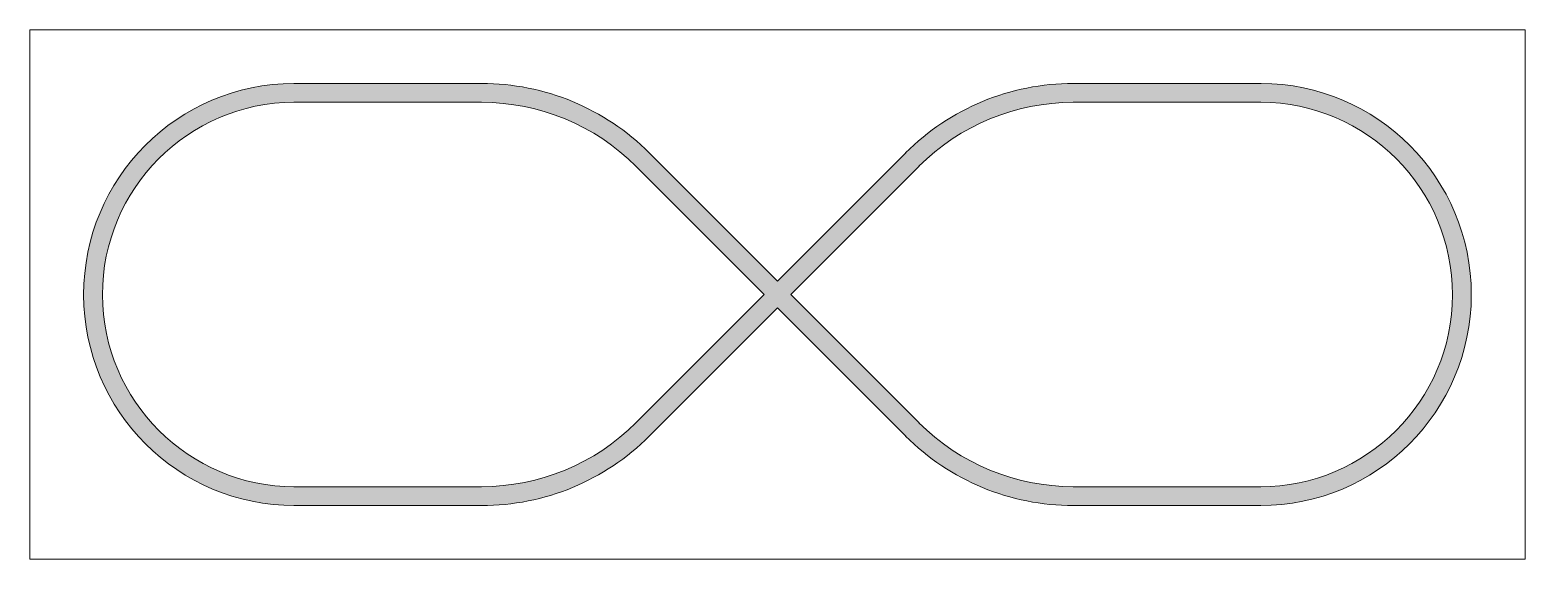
# Model space of a CAD drawing. Header units: centimetres. Extents: x -21349 to -21111, y 7954 to 8038.
import ezdxf

# ---------------------------------------------------------------- set-up
doc = ezdxf.new("R2010")
doc.units = ezdxf.units.CM
doc.layers.add('llllllllllllllllllll', color=160, linetype='Continuous')

msp = doc.modelspace()

# ---------------------------------------------------------------- hatches: boundary and pattern name
at = {"layer": 'llllllllllllllllllll', "lineweight": 15, "ltscale": 0.01}
h = msp.add_hatch(color=5, dxfattribs=at)
h.dxf.hatch_style = 1
h.paths.add_polyline_path([(-21153.26, 8029.12), (-21183.12, 8029.12, 0.198912), (-21209.78, 8018.07), (-21230.17, 7997.69), (-21250.55, 8018.07, 0.198912), (-21277.22, 8029.12), (-21307.07, 8029.12, 0.996955), (-21307.07, 7962.02), (-21277.22, 7962.02, 0.198912), (-21250.55, 7973.07), (-21230.17, 7993.45), (-21209.78, 7973.07, 0.198912), (-21183.12, 7962.02), (-21153.26, 7962.02, 0.996955)])
h.paths.add_polyline_path([(-21228.04, 7995.57), (-21207.66, 8015.95, -0.198912), (-21183.12, 8026.12), (-21153.27, 8026.12, -0.996809), (-21153.27, 7965.02), (-21183.12, 7965.02, -0.198912), (-21207.66, 7975.19)], flags=16)
h.paths.add_polyline_path([(-21232.29, 7995.57), (-21252.67, 7975.19, -0.198912), (-21277.22, 7965.02), (-21307.06, 7965.02, -0.996809), (-21307.06, 8026.12), (-21277.22, 8026.12, -0.198912), (-21252.67, 8015.95)], flags=16)

# ---------------------------------------------------------------- linework, layer by layer
for p, q in [((-21349.07, 8037.62), (-21230.17, 8037.62)), ((-21349.07, 7953.52), (-21349.07, 8037.62)), ((-21230.17, 8037.62), (-21111.27, 8037.62)), ((-21111.27, 8037.62), (-21111.27, 7953.52)), ((-21307.07, 8029.12), (-21277.22, 8029.12)), ((-21153.27, 8029.12), (-21183.12, 8029.12)), ((-21307.07, 8026.12), (-21277.22, 8026.12)), ((-21153.27, 8026.12), (-21183.12, 8026.12)), ((-21250.55, 8018.07), (-21230.17, 7997.69)), ((-21209.78, 8018.07), (-21230.17, 7997.69)), ((-21252.67, 8015.95), (-21232.29, 7995.57)), ((-21207.66, 8015.95), (-21228.04, 7995.57)), ((-21252.67, 7975.19), (-21232.29, 7995.57)), ((-21207.66, 7975.19), (-21228.04, 7995.57)), ((-21250.55, 7973.07), (-21230.17, 7993.45)), ((-21209.78, 7973.07), (-21230.17, 7993.45)), ((-21307.07, 7965.02), (-21277.22, 7965.02)), ((-21153.27, 7965.02), (-21183.12, 7965.02)), ((-21307.07, 7962.02), (-21277.22, 7962.02)), ((-21153.27, 7962.02), (-21183.12, 7962.02)), ((-21111.27, 7953.52), (-21349.07, 7953.52))]:
    msp.add_line(p, q, dxfattribs=at)
for centre, radius, start, end in [((-21306.97, 7995.57), 33.55, 90.1788, 270), ((-21277.22, 7991.41), 37.71, 45, 90), ((-21183.12, 7991.41), 37.71, 90, 135), ((-21153.37, 7995.57), 33.55, 270, 89.8212), ((-21306.97, 7995.57), 30.55, 90.1788, 270), ((-21277.22, 7991.41), 34.71, 45, 90), ((-21183.12, 7991.41), 34.71, 90, 135), ((-21153.37, 7995.57), 30.55, 270, 89.8212), ((-21277.22, 7999.73), 34.71, 270, 315), ((-21183.12, 7999.73), 34.71, 225, 270), ((-21277.22, 7999.73), 37.71, 270, 315), ((-21183.12, 7999.73), 37.71, 225, 270)]:
    msp.add_arc(centre, radius, start, end, dxfattribs=at)

doc.saveas('drawing.dxf')
